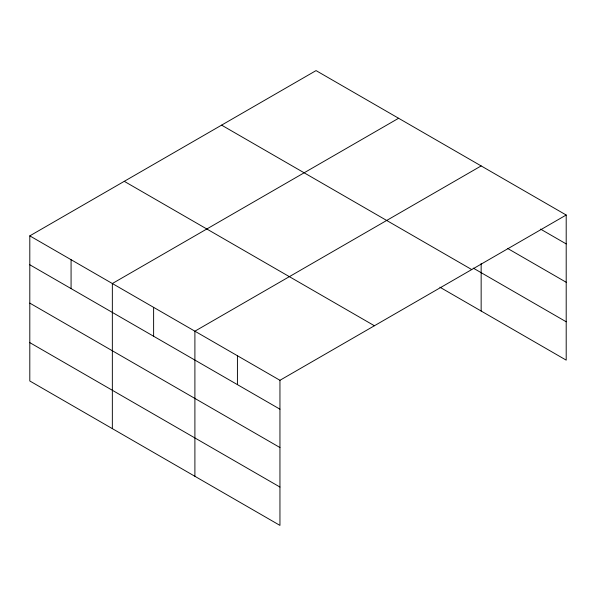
<?xml version="1.0" encoding="UTF-8"?>
<svg xmlns="http://www.w3.org/2000/svg" width="596" height="596" viewBox="0 0 596 596"><rect width="100%" height="100%" fill="white"/><g stroke="black" fill="none" stroke-linecap="round" stroke-linejoin="round"><path stroke-width="0.89" d="M29.8 235.867L279.949 380.293L279.949 525.396L29.8 380.978L29.8 235.867L316.051 70.604L566.2 215.022L566.2 360.133L439.878 287.197M398.605 118.261L112.346 283.532L112.346 428.636M481.151 165.919L194.899 331.19L194.899 476.293M279.949 380.293L566.2 215.022M540.527 229.095L566.2 243.913M507.628 248.45L566.2 282.266M473.217 268.096L566.2 321.78M221.593 125.138L471.734 269.563M124.266 181.333L374.407 325.751M29.8 264.766L279.949 409.184M29.8 303.111L279.949 447.536M29.8 342.625L279.949 487.044M481.151 263.484L481.151 311.03M237.424 355.738L237.424 384.629M153.619 307.357L153.619 336.248M71.073 259.7L71.073 288.591"/></g></svg>
